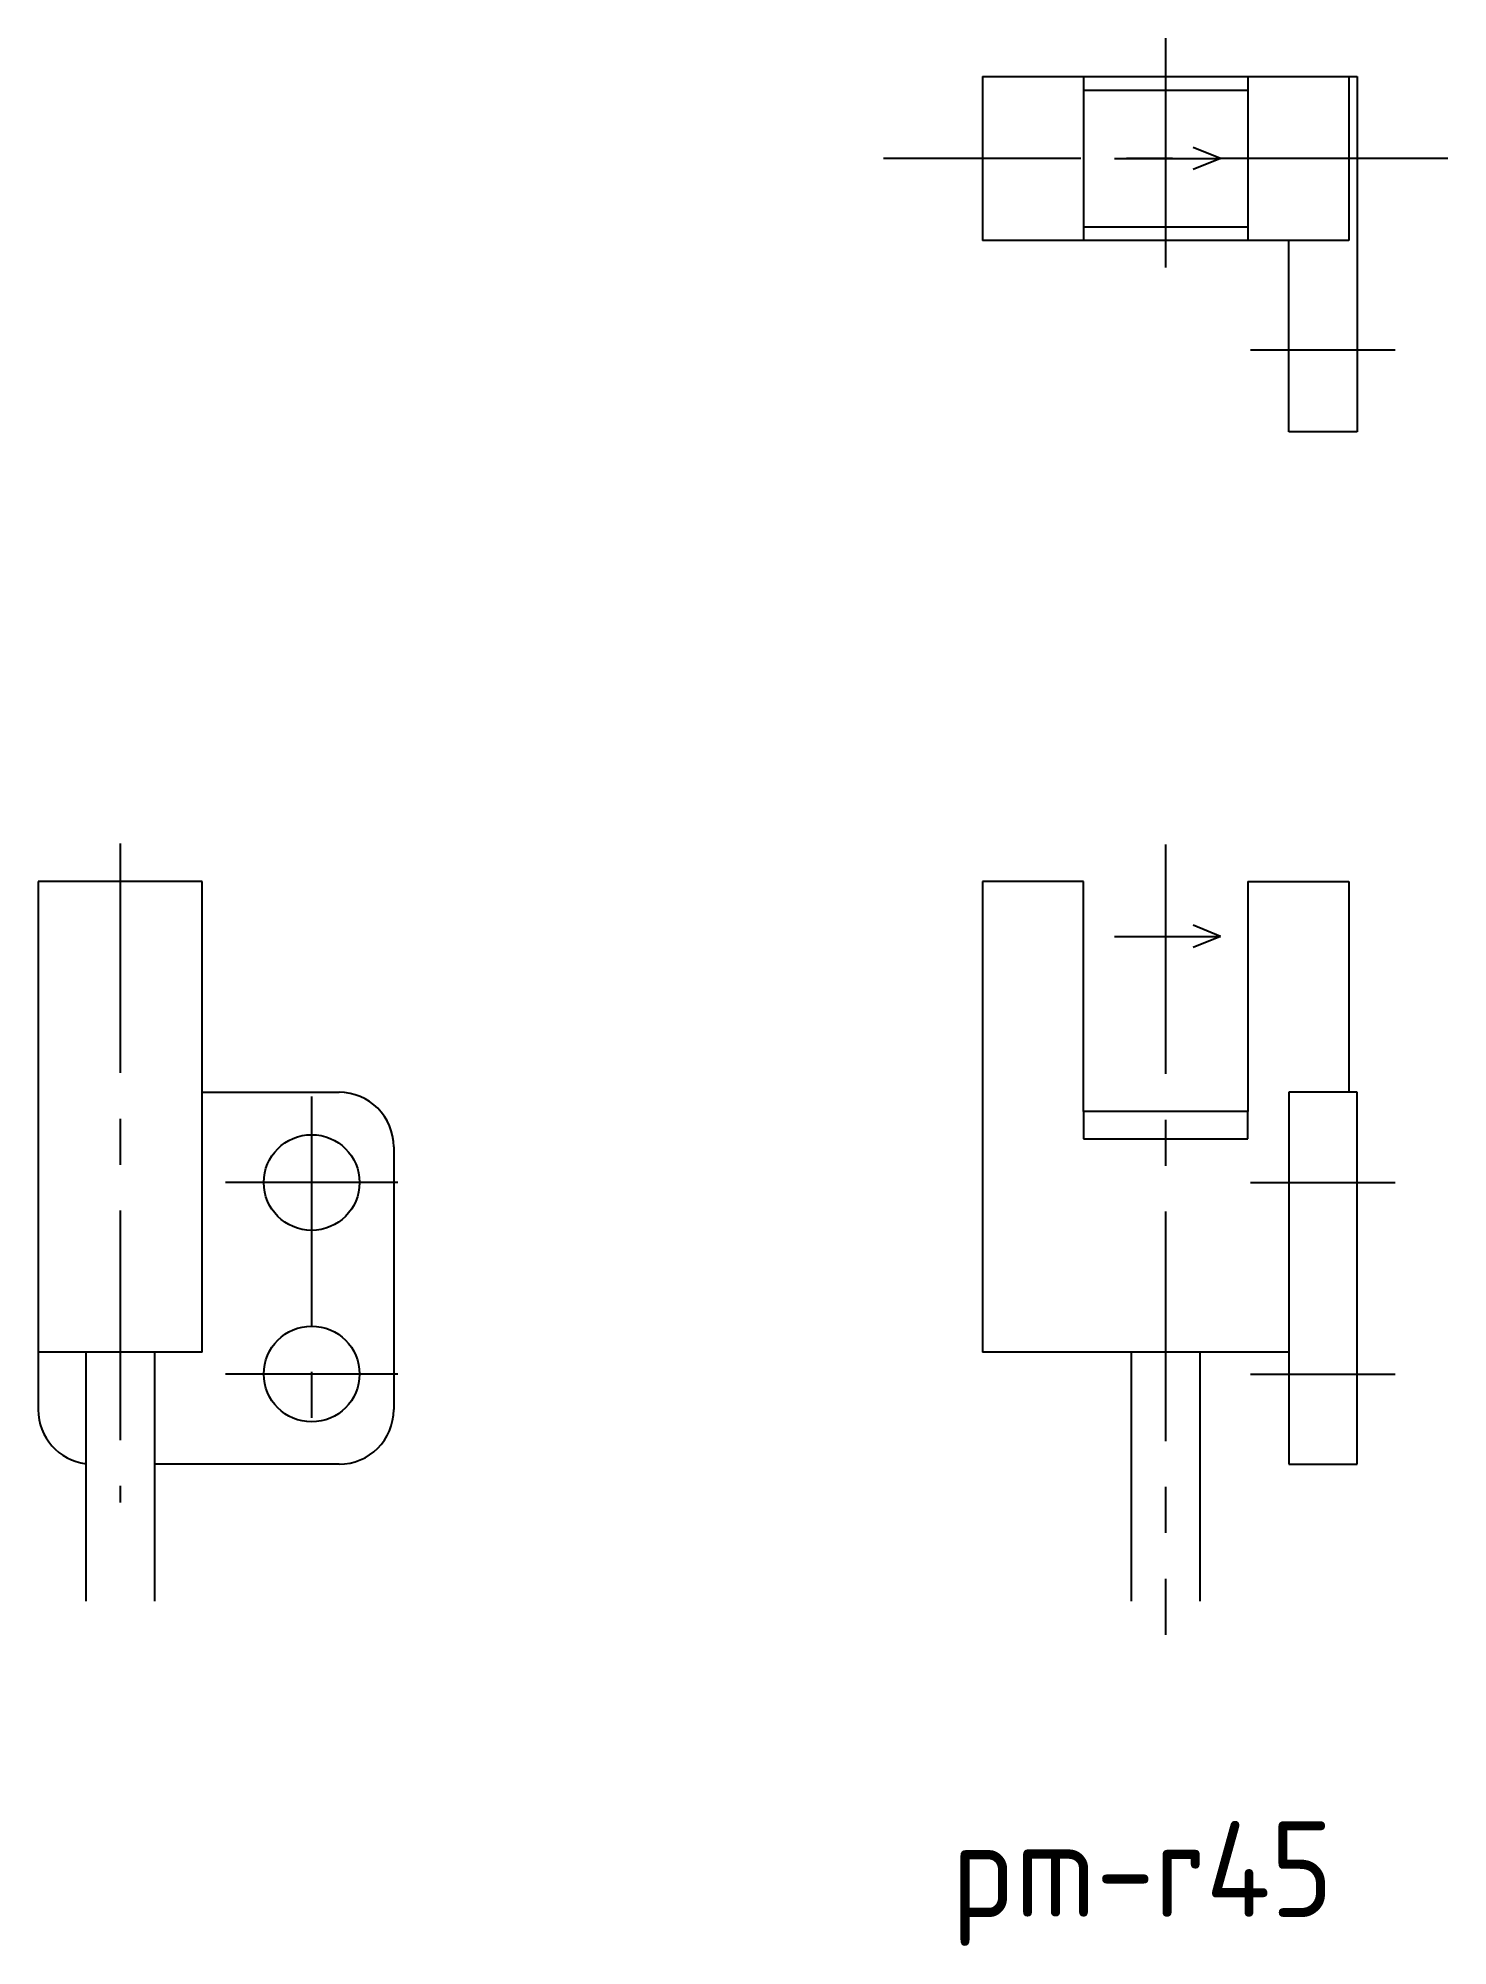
# Model space of a CAD drawing. Extents: x -153.9 to -102.4, y 448.8 to 518.5.
import ezdxf

# ---------------------------------------------------------------- set-up
doc = ezdxf.new("R2010")
doc.units = 0
doc.linetypes.add('CENTER', pattern=[13.421505, 8.388441, -1.677688, 1.677688, -1.677688])
doc.layers.get('0').update_dxf_attribs({"linetype": 'CONTINUOUS'})
doc.styles.get("Standard").update_dxf_attribs({"font": 'isocp.shx', "bigfont": 'extfont.shx'})

# ---------------------------------------------------------------- blocks, each defined once
blk = doc.blocks.new('*U3')
at = {"color": 2}
blk.add_text('pm-r45', height=3.5, dxfattribs=at).set_placement((-120.564, 449.849))

msp = doc.modelspace()

# ---------------------------------------------------------------- linework, layer by layer
at = {"color": 4, "linetype": 'CENTER'}
for p, q in [((-112.725, 518.535), (-112.725, 509.741)), ((-102.407, 514.138), (-123.042, 514.138)), ((-109.622, 507.138), (-104.328, 507.138)), ((-150.949, 489.095), (-150.949, 465.001)), ((-112.725, 489.057), (-112.725, 460.164)), ((-143.949, 479.845), (-143.949, 466.551)), ((-140.802, 476.698), (-147.096, 476.698)), ((-109.622, 476.698), (-104.328, 476.698)), ((-140.802, 469.698), (-147.096, 469.698)), ((-109.622, 469.698), (-104.328, 469.698))]:
    msp.add_line(p, q, dxfattribs=at)
at = {"color": 7, "linetype": 'CONTINUOUS'}
for p, q in [((-119.425, 517.138), (-106.025, 517.138)), ((-119.425, 517.138), (-119.425, 511.138)), ((-115.725, 517.138), (-115.725, 511.138)), ((-109.725, 517.138), (-109.725, 511.138)), ((-106.025, 517.138), (-106.025, 511.138)), ((-106.025, 517.138), (-105.725, 517.138)), ((-105.725, 517.138), (-105.725, 504.138)), ((-115.725, 516.638), (-109.725, 516.638)), ((-115.725, 511.638), (-109.725, 511.638)), ((-106.025, 511.138), (-119.425, 511.138)), ((-108.225, 504.138), (-108.225, 511.138)), ((-105.725, 504.138), (-108.225, 504.138)), ((-147.949, 487.698), (-153.949, 487.698)), ((-153.949, 487.698), (-153.949, 468.398)), ((-147.949, 470.498), (-147.949, 487.698)), ((-115.725, 487.698), (-119.425, 487.698)), ((-119.425, 487.698), (-119.425, 470.498)), ((-115.725, 479.298), (-115.725, 487.698)), ((-109.725, 487.698), (-109.725, 479.298)), ((-109.725, 487.698), (-106.025, 487.698)), ((-106.025, 487.698), (-106.025, 479.998)), ((-147.949, 479.998), (-142.949, 479.998)), ((-105.725, 479.998), (-108.225, 479.998)), ((-108.225, 479.998), (-108.225, 466.398)), ((-105.725, 466.398), (-105.725, 479.998)), ((-109.725, 479.298), (-115.725, 479.298)), ((-115.725, 479.298), (-115.725, 478.298)), ((-109.725, 478.298), (-109.725, 479.298)), ((-140.949, 477.998), (-140.949, 468.398)), ((-115.725, 478.298), (-109.725, 478.298)), ((-147.949, 470.498), (-153.949, 470.498)), ((-152.199, 461.398), (-152.199, 470.498)), ((-149.699, 470.498), (-149.699, 461.398)), ((-108.225, 470.498), (-119.425, 470.498)), ((-113.975, 461.398), (-113.975, 470.498)), ((-111.475, 470.498), (-111.475, 461.398)), ((-142.949, 466.398), (-149.699, 466.398)), ((-108.225, 466.398), (-105.725, 466.398))]:
    msp.add_line(p, q, dxfattribs=at)
at = {"color": 4, "linetype": 'CONTINUOUS'}
for p, q in [((-114.595, 514.138), (-110.725, 514.138)), ((-110.725, 514.138), (-111.725, 514.543)), ((-110.725, 514.138), (-111.725, 513.734)), ((-114.595, 485.698), (-110.725, 485.698)), ((-110.725, 485.698), (-111.725, 486.102)), ((-110.725, 485.698), (-111.725, 485.294))]:
    msp.add_line(p, q, dxfattribs=at)
at = {"color": 7, "linetype": 'CONTINUOUS'}
for centre in [(-143.949, 476.698), (-143.949, 469.698)]:
    msp.add_circle(centre, 1.75, dxfattribs=at)
for centre, start, end in [((-142.949, 477.998), 0, 90), ((-151.949, 468.398), 180, 262.81924), ((-142.949, 468.398), 270, 0)]:
    msp.add_arc(centre, 2, start, end, dxfattribs=at)

# ---------------------------------------------------------------- block references
msp.add_blockref('*U3', (0, 0))

doc.saveas('drawing.dxf')
